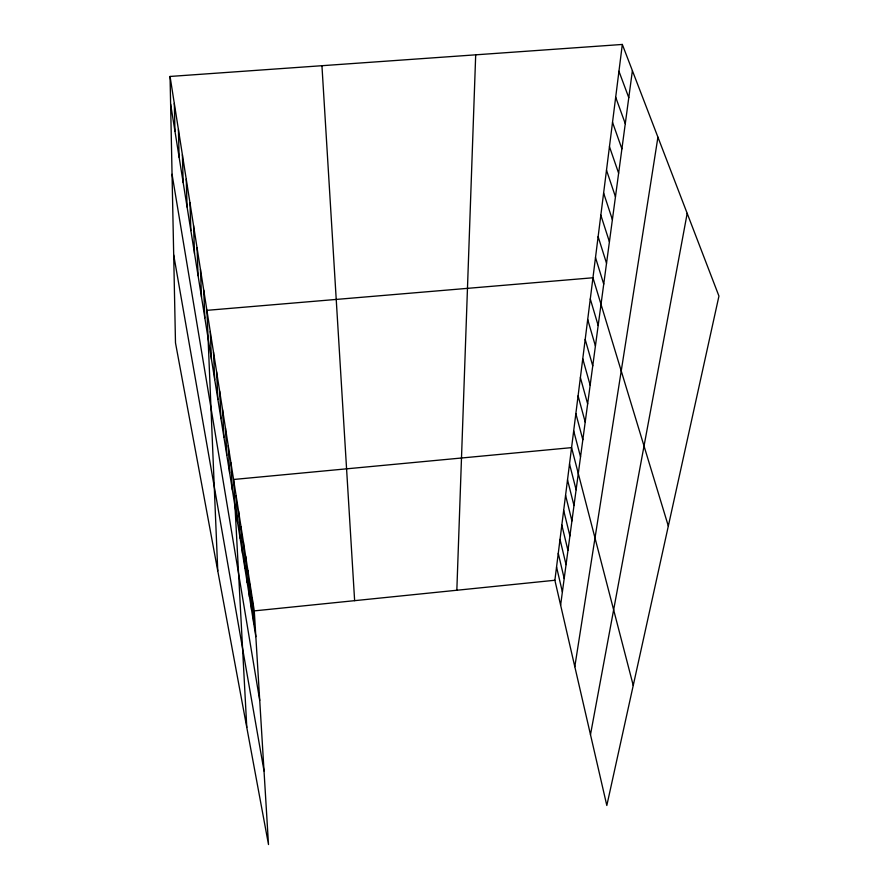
<?xml version="1.0" encoding="UTF-8"?>
<svg xmlns="http://www.w3.org/2000/svg" width="889" height="889" viewBox="0 0 889 889"><rect width="100%" height="100%" fill="white"/><g stroke="black" fill="none" stroke-linecap="round" stroke-linejoin="round"><path stroke-width="1.33" d="M456.835 590.252L475.693 54.829M622.322 44.45L718.945 296.081L606.82 805.49L554.88 580.261L622.322 44.45L170.055 76.454L175.489 342.854L268.5 844.55L254.276 610.887L170.055 76.454M560.615 605.153L632.401 70.687M574.805 666.694L657.927 137.173M590.485 734.636L687.186 213.36M254.276 610.887L554.88 580.261M618.944 71.276L628.779 97.623M615.677 97.223L625.289 123.66M612.521 122.326L621.9 148.841M609.454 146.652L618.633 173.199M606.498 170.199L615.466 196.802M603.62 193.035L612.388 219.65M600.831 215.182L609.421 241.797M598.13 236.663L606.531 263.277M595.497 257.521L603.731 284.113M668.328 526.066L592.952 277.768L206.915 310.339L217.761 570.838M590.285 298.96L598.175 325.485M587.696 319.518L595.419 345.988M585.184 339.454L592.752 365.868M582.751 358.812L590.163 385.159M580.384 377.603L587.651 403.873M578.083 395.861L585.206 422.053M575.85 413.596L582.84 439.711M573.683 430.854L580.528 456.868M633.246 685.452L571.571 447.634L233.563 479.482L246.786 727.413M569.516 463.958L576.116 489.772M567.515 479.849L573.994 505.563M565.571 495.329L571.927 520.921M563.67 510.397L569.916 535.889M561.826 525.088L567.96 550.458M560.014 539.401L566.049 564.659M558.259 553.358L564.193 578.495M556.547 566.982L562.381 591.985M173.699 254.954L264.022 770.93M172.055 174.288L259.721 700.432M170.621 104.102L255.843 636.657M321.94 65.708L354.633 600.664M252.209 597.752L253.765 623.667M250.087 584.284L251.631 610.332M247.909 570.471L249.442 596.652M245.675 556.292L247.198 582.606M243.375 541.745L244.886 568.193M241.019 526.799L242.519 553.38M238.608 511.453L240.086 538.156M236.118 495.684L237.574 522.521M230.94 462.813L232.351 489.872M228.24 445.667L229.629 472.848M225.462 428.02L226.817 455.301M222.594 409.851L223.928 437.244M219.65 391.149L220.95 418.63M216.605 371.869L217.883 399.439M213.471 351.988L214.716 379.636M210.249 331.486L211.449 359.212M203.725 290.103L204.837 317.94M200.436 269.267L201.514 297.126M197.058 247.775L198.069 275.668M193.558 225.606L194.524 253.509M189.957 202.736L190.868 230.64M186.234 179.122L187.09 207.004M182.389 154.719L183.178 182.578M178.411 129.505L179.133 157.32M174.311 103.435L174.955 131.172"/></g></svg>
